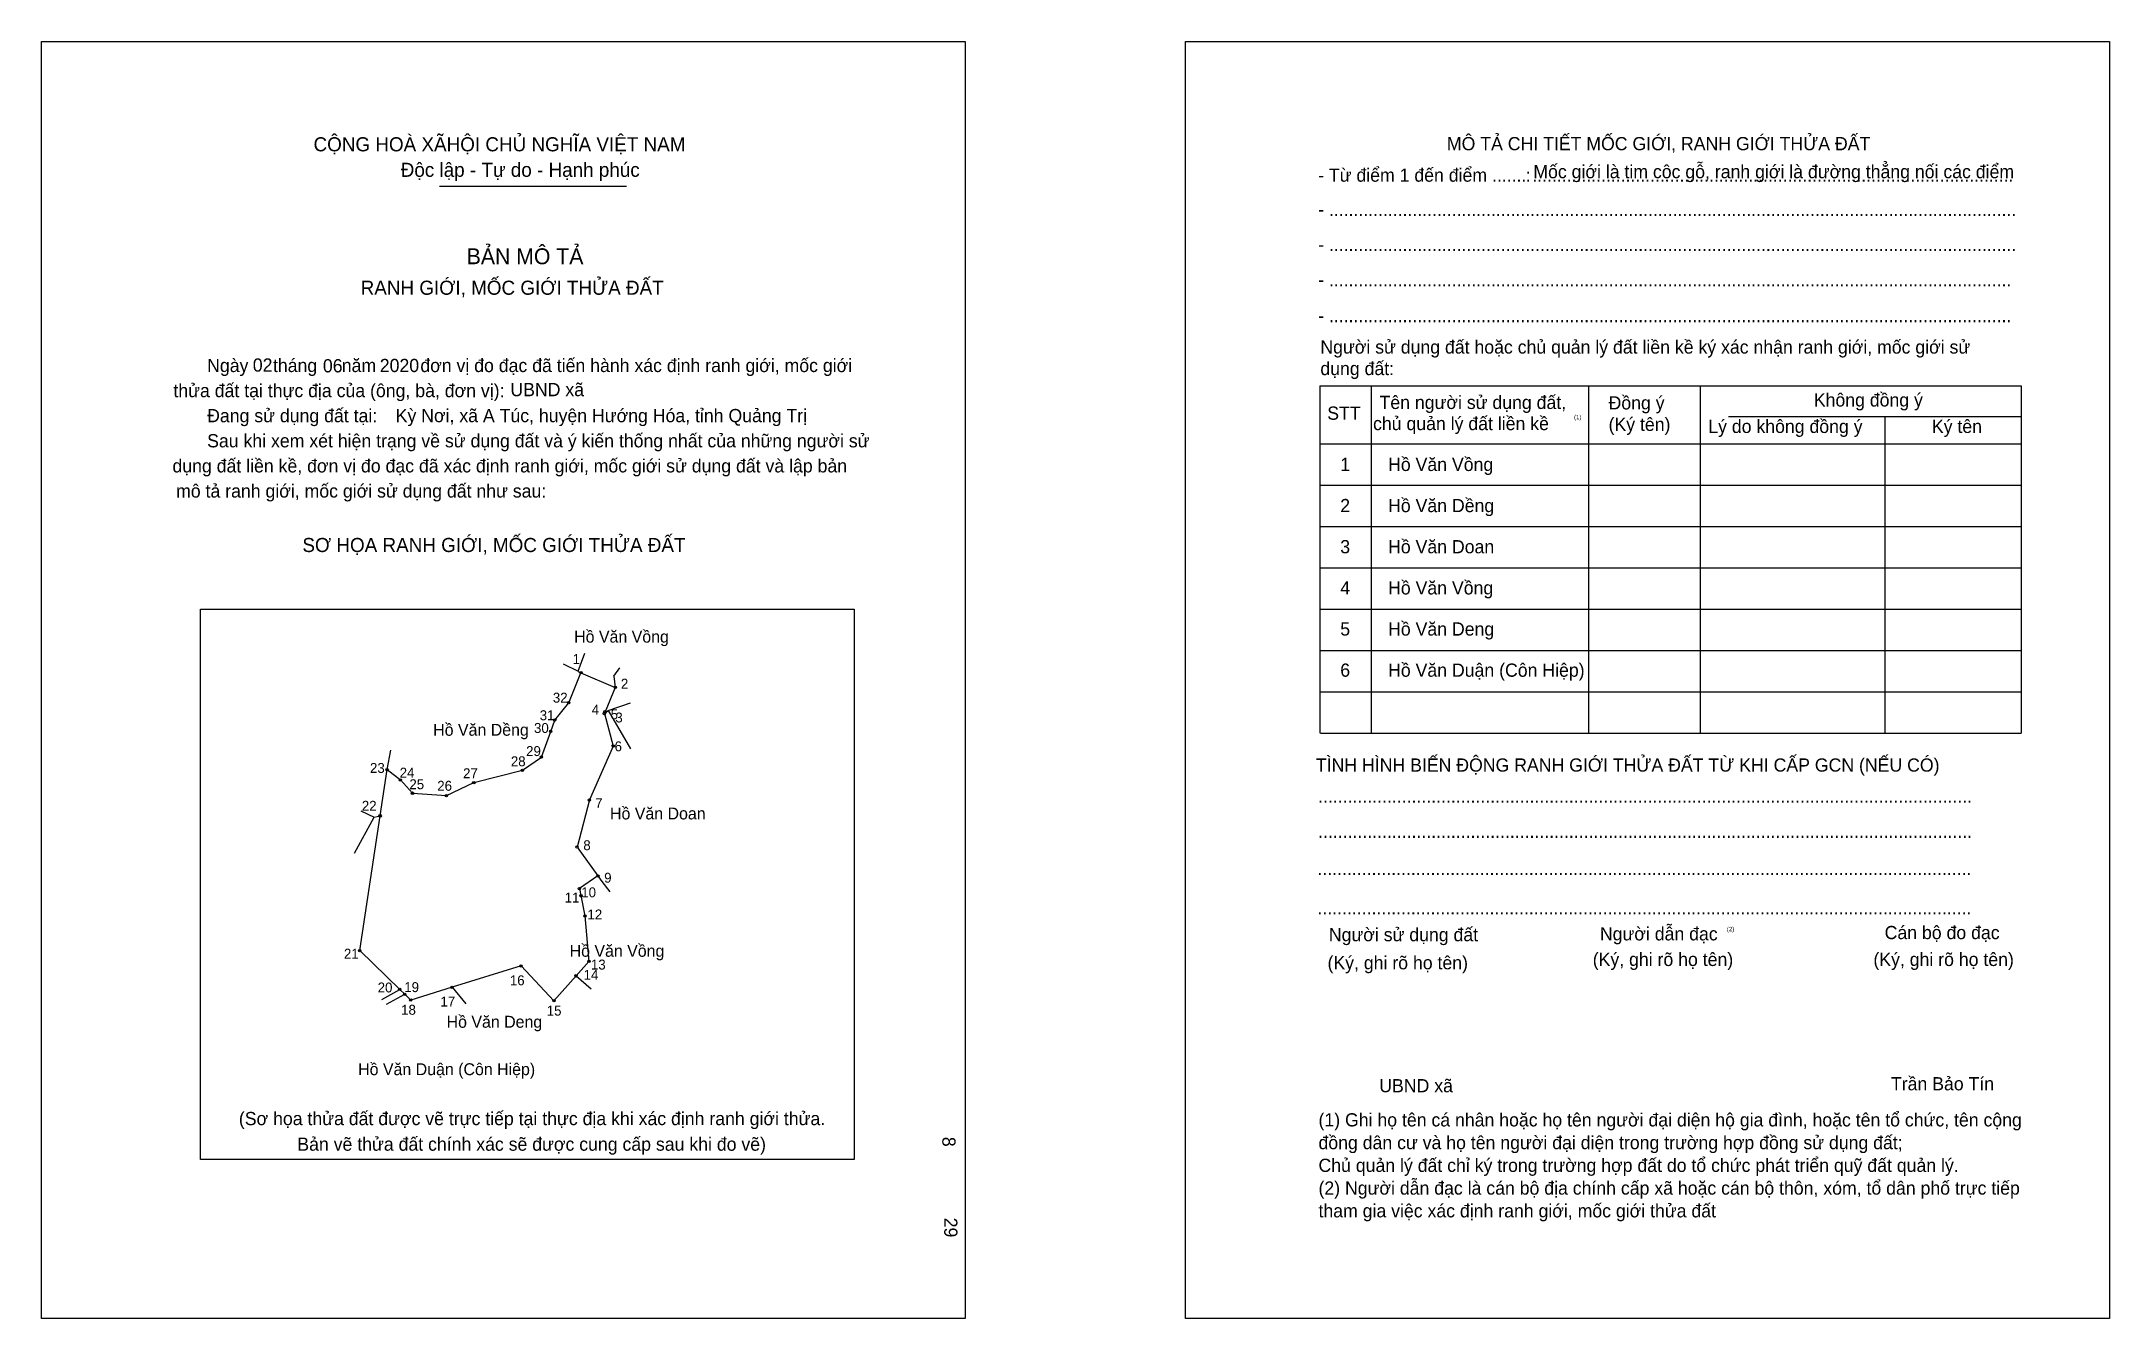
# Model space of a CAD drawing. Extents: x 549321 to 549945, y 1822174 to 1822560.
import ezdxf

# ---------------------------------------------------------------- set-up
doc = ezdxf.new("R2010")
doc.units = 0
for name, color, linetype in [('bmtKhungInTrang1', 7, 'Continuous'), ('bmtKhungInTrang2', 7, 'Continuous'), ('bmtNoiDung', 7, 'Continuous'), ('bmtTemplate', 7, 'Continuous'), ('CanhThua', 7, 'Continuous'), ('MocDinhThua', 7, 'Continuous'), ('RauThua', 7, 'Continuous'), ('SoHieuDinhThua', 7, 'Continuous'), ('TenChuLanCan', 7, 'Continuous')]:
    doc.layers.add(name, color=color, linetype=linetype)

msp = doc.modelspace()

# ---------------------------------------------------------------- linework, layer by layer
at = {"layer": 'bmtKhungInTrang1'}
msp.add_lwpolyline([(549321.13, 1822559.75), (549599.89, 1822559.75), (549599.89, 1822174.18), (549321.13, 1822174.18)], close=True, dxfattribs=at)
at = {"layer": 'bmtKhungInTrang2'}
msp.add_lwpolyline([(549666.37, 1822559.75), (549945.14, 1822559.75), (549945.14, 1822174.18), (549666.37, 1822174.18)], close=True, dxfattribs=at)
at = {"layer": 'bmtTemplate'}
for p, q in [((549441.26, 1822516.05), (549497.63, 1822516.05)), ((549722.3, 1822455.75), (549722.3, 1822350.93)), ((549787.87, 1822455.75), (549787.87, 1822350.93)), ((549821.61, 1822455.88), (549821.61, 1822350.93)), ((549918.45, 1822455.75), (549918.45, 1822350.93)), ((549830.17, 1822446.52), (549918.45, 1822446.52)), ((549707.01, 1822438.28), (549918.45, 1822438.28)), ((549707.01, 1822425.81), (549918.45, 1822425.81)), ((549707.01, 1822413.33), (549918.45, 1822413.33)), ((549707.01, 1822400.85), (549918.45, 1822400.85)), ((549707.01, 1822388.37), (549918.45, 1822388.37)), ((549707.01, 1822375.89), (549918.45, 1822375.89)), ((549707.01, 1822363.41), (549918.45, 1822363.41)), ((549707.01, 1822350.93), (549918.45, 1822350.93))]:
    msp.add_line(p, q, dxfattribs=at)
for points in [[(549706.87, 1822455.75), (549918.45, 1822455.75)], [(549706.87, 1822455.75), (549706.87, 1822350.93)], [(549877.3, 1822446.4), (549877.3, 1822350.93)]]:
    msp.add_lwpolyline(points, dxfattribs=at)
msp.add_lwpolyline([(549369.09, 1822222.2), (549369.09, 1822388.36), (549566.34, 1822388.36), (549566.34, 1822222.2)], close=True, dxfattribs=at)
at = {"layer": 'CanhThua'}
for p, q in [((549480.24, 1822360.12), (549483.9, 1822369.16)), ((549483.9, 1822369.16), (549494.26, 1822364.72)), ((549494.26, 1822364.72), (549491.22, 1822357.37)), ((549476.04, 1822354.86), (549480.24, 1822360.12)), ((549491.02, 1822356.89), (549490.99, 1822356.81)), ((549490.99, 1822356.81), (549493.65, 1822347.04)), ((549491.22, 1822357.37), (549491.02, 1822356.89)), ((549471.98, 1822343.68), (549474.8, 1822351.46)), ((549474.8, 1822351.46), (549476.04, 1822354.86)), ((549493.65, 1822347.04), (549486.46, 1822330.77)), ((549423.34, 1822325.96), (549425.45, 1822339.91)), ((549425.45, 1822339.91), (549429.44, 1822336.79)), ((549451.6, 1822336), (549466.25, 1822339.7)), ((549466.25, 1822339.7), (549471.98, 1822343.68)), ((549429.44, 1822336.79), (549433.1, 1822332.8)), ((549433.1, 1822332.8), (549443.35, 1822332.09)), ((549443.35, 1822332.09), (549451.6, 1822336)), ((549417.19, 1822285.29), (549423.34, 1822325.96)), ((549486.46, 1822330.77), (549482.77, 1822316.55)), ((549482.77, 1822316.55), (549489.05, 1822307.8)), ((549489.05, 1822307.8), (549483.47, 1822304)), ((549483.47, 1822304), (549483.9, 1822301.87)), ((549483.9, 1822301.87), (549485.13, 1822295.75)), ((549485.13, 1822295.75), (549486.32, 1822282.01)), ((549429.27, 1822273.56), (549417.19, 1822285.29)), ((549486.32, 1822282.01), (549482.46, 1822277.67)), ((549465.84, 1822280.66), (549445.05, 1822274.2)), ((549475.79, 1822270.15), (549465.84, 1822280.66)), ((549482.46, 1822277.67), (549475.79, 1822270.15)), ((549430.76, 1822272.11), (549429.27, 1822273.56)), ((549432.59, 1822270.33), (549430.76, 1822272.11)), ((549445.05, 1822274.2), (549432.59, 1822270.33))]:
    msp.add_line(p, q, dxfattribs=at)
at = {"layer": 'MocDinhThua'}
for centre in [(549483.9, 1822369.16), (549494.26, 1822364.72), (549480.24, 1822360.12), (549490.99, 1822356.81), (549491.02, 1822356.89), (549491.22, 1822357.37), (549474.8, 1822351.46), (549476.04, 1822354.86), (549493.65, 1822347.04), (549425.45, 1822339.91), (549466.25, 1822339.7), (549471.98, 1822343.68), (549429.44, 1822336.79), (549433.1, 1822332.8), (549443.35, 1822332.09), (549451.6, 1822336), (549423.34, 1822325.96), (549486.46, 1822330.77), (549482.77, 1822316.55), (549489.05, 1822307.8), (549483.47, 1822304), (549483.9, 1822301.87), (549485.13, 1822295.75), (549417.19, 1822285.29), (549486.32, 1822282.01), (549465.84, 1822280.66), (549482.46, 1822277.67), (549429.27, 1822273.56), (549430.76, 1822272.11), (549432.59, 1822270.33), (549445.05, 1822274.2), (549475.79, 1822270.15)]:
    msp.add_circle(centre, 0.359, dxfattribs=at)
at = {"layer": 'RauThua'}
for p, q in [((549478.58, 1822371.84), (549483.11, 1822369.62)), ((549483.07, 1822369.51), (549483.11, 1822369.62)), ((549483.07, 1822369.51), (549483.11, 1822369.62)), ((549483.07, 1822369.51), (549483.9, 1822369.16)), ((549483.07, 1822369.51), (549483.9, 1822369.16)), ((549483.11, 1822369.62), (549484.08, 1822372.3)), ((549484.08, 1822372.3), (549485.06, 1822375.03)), ((549493.88, 1822368.17), (549495.68, 1822370.62)), ((549493.88, 1822368.17), (549494.26, 1822364.72)), ((549491.02, 1822356.89), (549492.17, 1822357.71)), ((549491.02, 1822356.89), (549492.17, 1822357.71)), ((549492.17, 1822357.71), (549498.84, 1822360.11)), ((549492.17, 1822357.71), (549498.91, 1822346.16)), ((549425.45, 1822339.91), (549426.59, 1822345.76)), ((549415.57, 1822314.65), (549421.51, 1822325.51)), ((549417.51, 1822327.44), (549421.51, 1822325.51)), ((549421.51, 1822325.51), (549423.34, 1822325.96)), ((549421.51, 1822325.51), (549423.34, 1822325.96)), ((549489.05, 1822307.8), (549490.22, 1822306.18)), ((549490.22, 1822306.18), (549492.64, 1822303.03)), ((549482.46, 1822277.67), (549486.98, 1822273.74)), ((549423.81, 1822270.52), (549429.27, 1822273.56)), ((549425.3, 1822269.07), (549430.76, 1822272.11)), ((549445.05, 1822274.2), (549449.17, 1822269.21))]:
    msp.add_line(p, q, dxfattribs=at)

# ---------------------------------------------------------------- texts
at = {"layer": 'bmtNoiDung'}
for s, height, p in [('02', 3.989, (549384.92, 1822460.05)), ('06', 3.989, (549406.07, 1822459.83)), ('2020', 3.989, (549423.23, 1822459.92)), ('UBND xã', 3.989, (549462.63, 1822452.63)), ('Kỳ Nơi, xã A Túc, huyện Hướng Hóa, tỉnh Quảng Trị', 3.9887, (549428.03, 1822444.79)), ('1', 3.99, (549713.01, 1822430.05)), ('Hồ Văn Vồng ', 3.9887, (549727.44, 1822430.05)), ('2', 3.99, (549713.01, 1822417.63)), ('Hồ Văn Dềng ', 3.9887, (549727.44, 1822417.63)), ('3', 3.99, (549713.01, 1822405.21)), ('Hồ Văn Doan ', 3.9887, (549727.44, 1822405.21)), ('4', 3.99, (549713.01, 1822392.79)), ('Hồ Văn Vồng ', 3.9887, (549727.44, 1822392.79)), ('5', 3.99, (549713.01, 1822380.37)), ('Hồ Văn Deng ', 3.9887, (549727.44, 1822380.37)), ('6', 3.99, (549713.01, 1822367.95)), ('Hồ Văn Duận (Côn Hiệp) ', 3.9887, (549727.44, 1822367.95)), ('UBND xã', 3.989, (549724.78, 1822242.51))]:
    msp.add_text(s, height=height, dxfattribs=at).set_placement(p)
for s, height, p in [('8', 3.99, (549592.95, 1822229.06)), ('29', 3.989, (549593.52, 1822204.65))]:
    msp.add_text(s, height=height, rotation=270, dxfattribs=at).set_placement(p)
at = {"layer": 'bmtTemplate'}
for s, height, p in [('CỘNG HOÀ XÃHỘI CHỦ NGHĨA VIỆT NAM', 4.2546, (549403.24, 1822526.55)), ('MÔ TẢ CHI TIẾT MỐC GIỚI, RANH GIỚI THỬA ĐẤT', 3.9872, (549745.19, 1822526.88)), ('Độc lập - Tự do - Hạnh phúc', 4.2546, (549429.55, 1822518.85)), ('- Từ điểm 1 đến điểm .......', 3.9872, (549706.33, 1822517.38)), (':', 3.99, (549768.97, 1822517.38)), ('Mốc giới là tim cộc gỗ, ranh giới là đường thẳng nối các điểm', 3.9872, (549771.27, 1822518.43)), ('..................................................................................................', 3.9872, (549770.94, 1822517.38)), ('- ............................................................................................................................................', 3.98716, (549706.33, 1822507.04)), ('BẢN MÔ TẢ', 4.786, (549449.46, 1822492.48)), ('- ............................................................................................................................................', 3.98716, (549706.33, 1822496.44)), ('RANH GIỚI, MỐC GIỚI THỬA ĐẤT', 4.2546, (549417.46, 1822483.25)), ('- ...........................................................................................................................................', 3.98716, (549706.33, 1822485.83)), ('- ...........................................................................................................................................', 3.98716, (549706.33, 1822474.97)), ('Người sử dụng đất hoặc chủ quản lý đất liền kề ký xác nhận ranh giới, mốc giới sử', 3.9872, (549707.01, 1822465.49)), ('Ngày     tháng     năm         đơn vị đo đạc đã tiến hành xác định ranh giới, mốc giới ', 3.9887, (549371.14, 1822459.92)), ('dụng đất:', 3.987, (549707.01, 1822459)), ('thửa đất tại thực địa của (ông, bà, đơn vị):', 3.9887, (549360.97, 1822452.34)), ('Tên người sử dụng đất,', 3.9872, (549724.87, 1822448.77)), ('Đồng ý', 3.987, (549793.97, 1822448.64)), ('Không đồng ý', 3.9872, (549855.89, 1822449.52)), ('Đang sử dụng đất tại:', 3.9887, (549371.14, 1822444.77)), ('STT', 3.987, (549709.09, 1822445.52)), ('chủ quản lý đất liền kề', 3.9872, (549722.91, 1822442.39)), ('(1)', 1.33, (549783.55, 1822445.67)), ('(Ký tên)', 3.987, (549793.97, 1822442.15)), ('Lý do không đồng ý', 3.9872, (549824.05, 1822441.53)), ('Ký tên', 3.987, (549891.52, 1822441.53)), ('Sau khi xem xét hiện trạng về sử dụng đất và ý kiến thống nhất của những người sử ', 3.9887, (549371.14, 1822437.19)), ('dụng đất liền kề, đơn vị đo đạc đã xác định ranh giới, mốc giới sử dụng đất và lập bản', 3.9887, (549360.68, 1822429.62)), ('mô tả ranh giới, mốc giới sử dụng đất như sau:', 3.9887, (549361.77, 1822422.04)), ('SƠ HỌA RANH GIỚI, MỐC GIỚI THỬA ĐẤT', 4.2546, (549399.88, 1822405.59)), ('TÌNH HÌNH BIẾN ĐỘNG RANH GIỚI THỬA ĐẤT TỪ KHI CẤP GCN (NẾU CÓ)', 3.9872, (549705.66, 1822339.3)), ('.....................................................................................................................................', 3.99314, (549706.33, 1822329.91)), ('.....................................................................................................................................', 3.99314, (549706.33, 1822319.31)), ('.....................................................................................................................................', 3.99314, (549706.13, 1822308.08)), ('.....................................................................................................................................', 3.99314, (549706.13, 1822296.22)), ('Người sử dụng đất', 3.9872, (549709.58, 1822288.11)), ('Người dẫn đạc', 3.9872, (549791.36, 1822288.36)), ('(2)', 1.33, (549829.65, 1822291.11)), ('Cán bộ đo đạc', 3.9872, (549877.26, 1822288.74)), ('(Ký, ghi rõ họ tên)', 3.9872, (549709.17, 1822279.63)), ('(Ký, ghi rõ họ tên)', 3.9872, (549789.19, 1822280.63)), ('(Ký, ghi rõ họ tên)', 3.9872, (549873.87, 1822280.63)), ('Trần Bảo Tín', 3.9872, (549879.16, 1822243.1)), ('(Sơ họa thửa đất được vẽ trực tiếp tại thực địa khi xác định ranh giới thửa.', 3.9887, (549380.72, 1822232.59)), ('(1) Ghi họ tên cá nhân hoặc họ tên người đại diện hộ gia đình, hoặc tên tổ chức, tên cộng', 3.9872, (549706.45, 1822232.2)), ('Bản vẽ thửa đất chính xác sẽ được cung cấp sau khi đo vẽ)', 3.9887, (549398.35, 1822224.87)), ('đồng dân cư và họ tên người đại diện trong trường hợp đồng sử dụng đất;', 3.9872, (549706.45, 1822225.34)), ('Chủ quản lý đất chỉ ký trong trường hợp đất do tổ chức phát triển quỹ đất quản lý.', 3.9872, (549706.45, 1822218.47)), ('(2) Người dẫn đạc là cán bộ địa chính cấp xã hoặc cán bộ thôn, xóm, tổ dân phố trực tiếp', 3.9872, (549706.45, 1822211.61)), ('tham gia việc xác định ranh giới, mốc giới thửa đất', 3.9872, (549706.45, 1822204.75))]:
    msp.add_text(s, height=height, dxfattribs=at).set_placement(p)
at = {"layer": 'SoHieuDinhThua'}
for s, height, p in [('1', 2.99, (549481.41, 1822371.81)), ('32', 2.994, (549475.44, 1822360.14)), ('2', 2.99, (549495.98, 1822364.35)), ('31', 2.994, (549471.48, 1822354.83)), ('4', 2.99, (549487.19, 1822356.54)), ('5', 2.99, (549492.9, 1822355.12)), ('3', 2.99, (549494.3, 1822354.15)), ('30', 2.994, (549469.76, 1822350.98)), ('29', 2.994, (549467.38, 1822344.01)), ('6', 2.99, (549494.07, 1822345.44)), ('23', 2.994, (549420.27, 1822338.92)), ('24', 2.994, (549429.24, 1822337.49)), ('27', 2.994, (549448.36, 1822337.32)), ('28', 2.994, (549462.77, 1822340.93)), ('25', 2.994, (549432.16, 1822334)), ('26', 2.994, (549440.57, 1822333.53)), ('22', 2.994, (549417.81, 1822327.49)), ('7', 2.99, (549488.22, 1822328.29)), ('8', 2.99, (549484.64, 1822315.6)), ('9', 2.99, (549490.93, 1822305.78)), ('11', 2.994, (549479.02, 1822299.78)), ('10', 2.994, (549484.02, 1822301.37)), ('12', 2.994, (549485.88, 1822294.68)), ('21', 2.994, (549412.41, 1822282.84)), ('13', 2.994, (549486.93, 1822279.57)), ('20', 2.994, (549422.59, 1822272.65)), ('19', 2.994, (549430.61, 1822272.76)), ('16', 2.994, (549462.47, 1822274.82)), ('14', 2.994, (549484.72, 1822276.46)), ('17', 2.994, (549441.53, 1822268.4)), ('18', 2.994, (549429.67, 1822265.92)), ('15', 2.994, (549473.6, 1822265.66))]:
    msp.add_text(s, height=height, dxfattribs=at).set_placement(p)
at = {"layer": 'TenChuLanCan'}
for s, p in [('Hồ Văn Vồng', (549481.87, 1822378.26)), ('Hồ Văn Dềng', (549439.34, 1822350.14)), ('Hồ Văn Doan', (549492.69, 1822324.88)), ('Hồ Văn Vồng', (549480.51, 1822283.42)), ('Hồ Văn Deng', (549443.39, 1822262)), ('Hồ Văn Duận (Côn Hiệp)', (549416.7, 1822247.68))]:
    msp.add_text(s, height=3.5929, dxfattribs=at).set_placement(p)

doc.saveas('drawing.dxf')
